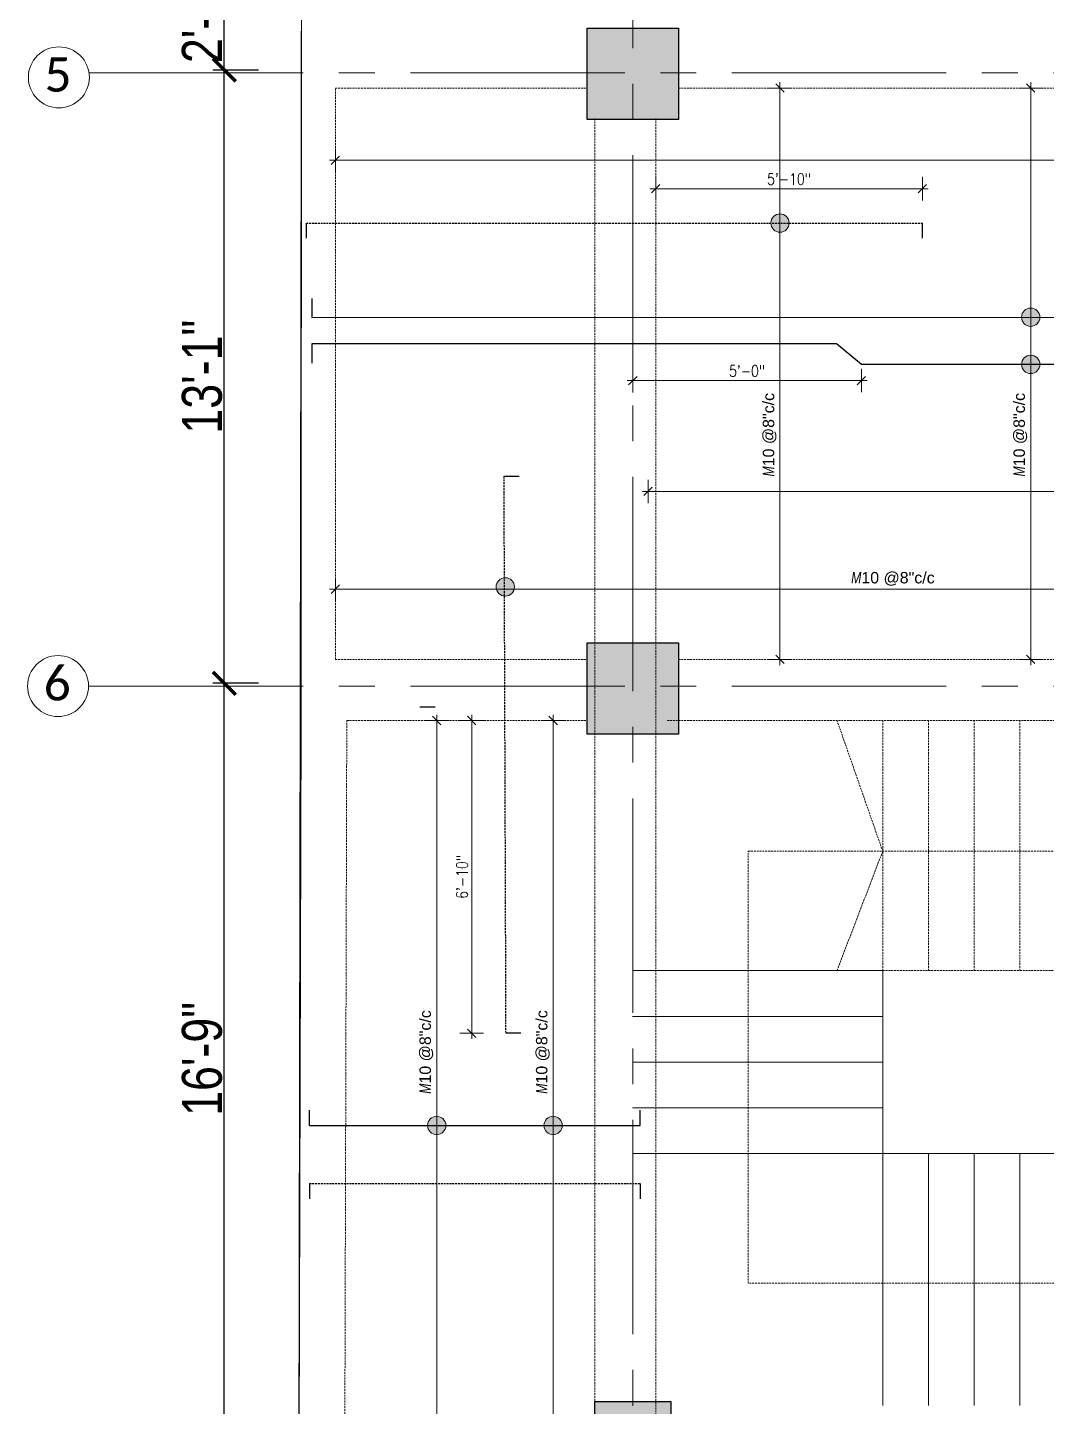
# Model space of a CAD drawing. Header units: inches. Extents: x 0 to 162649, y -36601 to -26324.
# Drawn here: x 156016.3 to 156283.7, y -27346.3 to -26984.5 of the extents above; entities that cross this region are included whole.
import ezdxf

# ---------------------------------------------------------------- set-up
doc = ezdxf.new("R2010")
doc.units = ezdxf.units.IN
doc.header["$MEASUREMENT"] = 0
doc.linetypes.add('CENTER2', pattern=[1.125, 0.75, -0.125, 0.125, -0.125])
doc.linetypes.add('DASHED', pattern=[0.75, 0.5, -0.25])
for name, color, linetype, lineweight in [('dimention', 1, 'Continuous', 13), ('hatch', 252, 'Continuous', 0), ('Line', 31, 'Continuous', 5), ('OL_AR_Center line', 253, 'CENTER2', 13), ('OL_AR_Hatch', 253, 'Continuous', 0), ('OL_AR_SYMBOL', 1, 'Continuous', 5), ('OL_AR_Text', 140, 'Continuous', 5), ('Rein', 3, 'Continuous', 30)]:
    doc.layers.add(name, color=color, linetype=linetype, lineweight=lineweight)
doc.styles.add('1-16 Annotative Text', font='calibri.ttf', dxfattribs={"height": 0.0625})
doc.styles.add('Arial', font='arial.ttf', dxfattribs={"width": 0.8})
doc.styles.add('rmtext', font='romans.shx', dxfattribs={"width": 0.8})
doc.dimstyles.new('Copy of DIM 48', dxfattribs={"dimscale": 48, "dimtxt": 0.0625, "dimasz": 0.046875, "dimexe": 0.0625, "dimexo": 0.015625, "dimgap": 0.015625, "dimtad": 3, "dimdec": 1, "dimzin": 3, "dimdsep": 46, "dimlunit": 4, "dimtxsty": 'rmtext', "dimblk": 'OBLIQUE', "dimcen": 0.09375, "dimdle": 0.03125, "dimclrd": 1, "dimclre": 1, "dimclrt": 2, "dimadec": 0, "dimazin": 0, "dimtfac": 0.75, "dimtdec": 1, "dimtix": 1, "dimtmove": 0, "dimatfit": 3, "dimfxl": 0.0625, "dimfxlon": 1, "dimfrac": 1, "dimtolj": 1, "dimtzin": 0, "dimlwd": -1, "dimlwe": 5, "dimarcsym": 0})
doc.dimstyles.new('Dim_OLA', dxfattribs={"dimscale": 1.5, "dimtxt": 7, "dimasz": 4, "dimexe": 2, "dimexo": 0.5, "dimgap": 0.3, "dimtad": 1, "dimdec": 0, "dimzin": 0, "dimdsep": 46, "dimlunit": 3, "dimtxsty": 'Arial', "dimblk": 'ARCHTICK', "dimcen": 0.05, "dimadec": 0, "dimazin": 0, "dimtfac": 1, "dimtdec": 0, "dimtix": 1, "dimtmove": 2, "dimatfit": 3, "dimldrblk": 'DOT', "dimfxl": 6, "dimfxlon": 1, "dimtolj": 1, "dimtzin": 0, "dimarcsym": 0})

# ---------------------------------------------------------------- blocks, each defined once
blk = doc.blocks.new('_Oblique')
for p, q in [((-0.49, -0.49), (0.49, 0.49)), ((0, -1.37), (0, 1.38))]:
    blk.add_line(p, q)
blk = doc.blocks.new('*D978')
at = {"layer": 'Defpoints', "color": 0, "transparency": 16777216}
for p in [(156097.04, -27020.27), (157048.81, -27019.35), (157048.81, -27021.46)]:
    blk.add_point(p, dxfattribs=at)
at = {"layer": 'dimention', "color": 1, "lineweight": 5, "transparency": 16777216}
for p, q in [((156097.04, -27019.52), (156097.04, -27016.35)), ((157048.81, -27020.71), (157048.81, -27016.35))]:
    blk.add_line(p, q, dxfattribs=at)
at = {"layer": 'dimention', "color": 1, "transparency": 16777216}
blk.add_line((156095.54, -27019.35), (157050.31, -27019.35), dxfattribs=at)
at = {"layer": 'dimention', "color": 1, "transparency": 16777216, "xscale": 2.25, "yscale": 2.25, "zscale": 2.25, "rotation": 180}
blk.add_blockref('_Oblique', (156097.04, -27019.35), dxfattribs=at)
at = {"layer": 'dimention', "color": 1, "transparency": 16777216, "xscale": 2.25, "yscale": 2.25, "zscale": 2.25}
blk.add_blockref('_Oblique', (157048.81, -27019.35), dxfattribs=at)
at = {"layer": 'dimention', "color": 2, "transparency": 16777216, "insert": (156428.17, -27016.63), "char_height": 3, "attachment_point": 5, "style": 'rmtext'}
blk.add_mtext('\\A1;{\\Fgothici|c0;M\\fArial|b0|i0|c0|p34;\\W1;10 @8"c/c}', dxfattribs=at)
blk = doc.blocks.new('*D980')
at = {"layer": 'Defpoints', "color": 0, "transparency": 16777216}
for p in [(156213.74, -27000.37), (156213.78, -27000.37), (156212.53, -27150.31)]:
    blk.add_point(p, dxfattribs=at)
at = {"layer": 'dimention', "color": 1, "transparency": 16777216}
blk.add_line((156213.74, -27151.81), (156213.74, -26998.87), dxfattribs=at)
at = {"layer": 'dimention', "color": 1, "lineweight": 5, "transparency": 16777216}
for p, q in [((156213.74, -27000.37), (156210.74, -27000.37)), ((156213.28, -27150.31), (156216.74, -27150.31))]:
    blk.add_line(p, q, dxfattribs=at)
at = {"layer": 'dimention', "color": 1, "transparency": 16777216, "xscale": 2.25, "yscale": 2.25, "zscale": 2.25}
for p, rotation in [((156213.74, -27000.37), 90), ((156213.74, -27150.31), 270)]:
    blk.add_blockref('_Oblique', p, dxfattribs=dict(at, rotation=rotation))
at = {"layer": 'dimention', "color": 2, "transparency": 16777216, "insert": (156211.02, -27091.35), "char_height": 3, "attachment_point": 5, "rotation": 90, "style": 'rmtext'}
blk.add_mtext('\\A1;{\\Fgothici|c0;M\\fArial|b0|i0|c0|p34;\\W1;10 @8"c/c}', dxfattribs=at)
blk = doc.blocks.new('*D1070')
at = {"layer": 'Defpoints', "color": 0, "transparency": 16777216}
for p in [(156251.11, -27026.81), (156181.11, -27035.81), (156251.11, -27035.81)]:
    blk.add_point(p, dxfattribs=at)
at = {"layer": 'dimention', "color": 1, "lineweight": 5, "transparency": 16777216}
for p, q in [((156181.11, -27029.81), (156181.11, -27023.81)), ((156251.11, -27029.81), (156251.11, -27023.81))]:
    blk.add_line(p, q, dxfattribs=at)
at = {"layer": 'dimention', "color": 1, "transparency": 16777216}
blk.add_line((156179.61, -27026.81), (156252.61, -27026.81), dxfattribs=at)
at = {"layer": 'dimention', "color": 1, "transparency": 16777216, "xscale": 2.25, "yscale": 2.25, "zscale": 2.25, "rotation": 180}
blk.add_blockref('_Oblique', (156181.11, -27026.81), dxfattribs=at)
at = {"layer": 'dimention', "color": 1, "transparency": 16777216, "xscale": 2.25, "yscale": 2.25, "zscale": 2.25}
blk.add_blockref('_Oblique', (156251.11, -27026.81), dxfattribs=at)
at = {"layer": 'dimention', "color": 2, "transparency": 16777216, "insert": (156216.11, -27024.28), "char_height": 3, "attachment_point": 5, "style": 'rmtext'}
blk.add_mtext('\\A1;5\'-10"', dxfattribs=at)
blk = doc.blocks.new('*D1000')
at = {"layer": 'Defpoints', "color": 0, "transparency": 16777216}
for p in [(156097.04, -27131.28), (156309.7, -27131.89), (156309.7, -27131.89)]:
    blk.add_point(p, dxfattribs=at)
at = {"layer": 'dimention', "color": 1, "lineweight": 5, "transparency": 16777216}
for p, q in [((156309.7, -27131.89), (156309.7, -27128.89)), ((156097.04, -27131.89), (156097.04, -27134.89))]:
    blk.add_line(p, q, dxfattribs=at)
at = {"layer": 'dimention', "color": 1, "transparency": 16777216}
blk.add_line((156095.54, -27131.89), (156311.2, -27131.89), dxfattribs=at)
at = {"layer": 'dimention', "color": 1, "transparency": 16777216, "xscale": 2.25, "yscale": 2.25, "zscale": 2.25, "rotation": 180}
blk.add_blockref('_Oblique', (156097.04, -27131.89), dxfattribs=at)
at = {"layer": 'dimention', "color": 1, "transparency": 16777216, "xscale": 2.25, "yscale": 2.25, "zscale": 2.25}
blk.add_blockref('_Oblique', (156309.7, -27131.89), dxfattribs=at)
at = {"layer": 'dimention', "color": 2, "transparency": 16777216, "insert": (156243.38, -27129.17), "char_height": 3, "attachment_point": 5, "style": 'rmtext'}
blk.add_mtext('\\A1;{\\Fgothici|c0;M\\fArial|b0|i0|c0|p34;\\W1;10 @8"c/c}', dxfattribs=at)
blk = doc.blocks.new('*D1014')
at = {"layer": 'Defpoints', "color": 0, "transparency": 16777216}
for p in [(156123.64, -27166.34), (156123.68, -27166.34), (156120.1, -27438.34)]:
    blk.add_point(p, dxfattribs=at)
at = {"layer": 'dimention', "color": 1, "transparency": 16777216}
blk.add_line((156123.64, -27439.84), (156123.64, -27164.84), dxfattribs=at)
at = {"layer": 'dimention', "color": 1, "lineweight": 5, "transparency": 16777216}
for p, q in [((156123.64, -27166.34), (156120.64, -27166.34)), ((156120.85, -27438.34), (156126.64, -27438.34))]:
    blk.add_line(p, q, dxfattribs=at)
at = {"layer": 'dimention', "color": 1, "transparency": 16777216, "xscale": 2.25, "yscale": 2.25, "zscale": 2.25}
for p, rotation in [((156123.64, -27166.34), 90), ((156123.64, -27438.34), 270)]:
    blk.add_blockref('_Oblique', p, dxfattribs=dict(at, rotation=rotation))
at = {"layer": 'dimention', "color": 2, "transparency": 16777216, "insert": (156120.92, -27253.33), "char_height": 3, "attachment_point": 5, "rotation": 90, "style": 'rmtext'}
blk.add_mtext('\\A1;{\\Fgothici|c0;M\\fArial|b0|i0|c0|p34;\\W1;10 @8"c/c}', dxfattribs=at)
blk = doc.blocks.new('*D1015')
at = {"layer": 'Defpoints', "color": 0, "transparency": 16777216}
for p in [(156154.2, -27166.34), (156154.24, -27166.34), (156150.66, -27438.34)]:
    blk.add_point(p, dxfattribs=at)
at = {"layer": 'dimention', "color": 1, "transparency": 16777216}
blk.add_line((156154.2, -27439.84), (156154.2, -27164.84), dxfattribs=at)
at = {"layer": 'dimention', "color": 1, "lineweight": 5, "transparency": 16777216}
for p, q in [((156154.2, -27166.34), (156151.2, -27166.34)), ((156151.41, -27438.34), (156157.2, -27438.34))]:
    blk.add_line(p, q, dxfattribs=at)
at = {"layer": 'dimention', "color": 1, "transparency": 16777216, "xscale": 2.25, "yscale": 2.25, "zscale": 2.25}
for p, rotation in [((156154.2, -27166.34), 90), ((156154.2, -27438.34), 270)]:
    blk.add_blockref('_Oblique', p, dxfattribs=dict(at, rotation=rotation))
at = {"layer": 'dimention', "color": 2, "transparency": 16777216, "insert": (156151.49, -27253.33), "char_height": 3, "attachment_point": 5, "rotation": 90, "style": 'rmtext'}
blk.add_mtext('\\A1;{\\Fgothici|c0;M\\fArial|b0|i0|c0|p34;\\W1;10 @8"c/c}', dxfattribs=at)
blk = doc.blocks.new('*D1016')
at = {"layer": 'Defpoints', "color": 0, "transparency": 16777216}
for p in [(156279.54, -27000.37), (156279.58, -27000.37), (156278.33, -27150.31)]:
    blk.add_point(p, dxfattribs=at)
at = {"layer": 'dimention', "color": 1, "transparency": 16777216}
blk.add_line((156279.54, -27151.81), (156279.54, -26998.87), dxfattribs=at)
at = {"layer": 'dimention', "color": 1, "lineweight": 5, "transparency": 16777216}
for p, q in [((156279.54, -27000.37), (156276.54, -27000.37)), ((156279.08, -27150.31), (156282.54, -27150.31))]:
    blk.add_line(p, q, dxfattribs=at)
at = {"layer": 'dimention', "color": 1, "transparency": 16777216, "xscale": 2.25, "yscale": 2.25, "zscale": 2.25}
for p, rotation in [((156279.54, -27000.37), 90), ((156279.54, -27150.31), 270)]:
    blk.add_blockref('_Oblique', p, dxfattribs=dict(at, rotation=rotation))
at = {"layer": 'dimention', "color": 2, "transparency": 16777216, "insert": (156276.82, -27091.35), "char_height": 3, "attachment_point": 5, "rotation": 90, "style": 'rmtext'}
blk.add_mtext('\\A1;{\\Fgothici|c0;M\\fArial|b0|i0|c0|p34;\\W1;10 @8"c/c}', dxfattribs=at)
blk = doc.blocks.new('*D1024')
at = {"layer": 'Defpoints', "color": 0, "transparency": 16777216}
for p in [(156179.11, -27105.09), (156976.74, -27106.23), (156976.74, -27106.23)]:
    blk.add_point(p, dxfattribs=at)
at = {"layer": 'dimention', "color": 1, "lineweight": 5, "transparency": 16777216}
for p, q in [((156976.74, -27106.23), (156976.74, -27103.23)), ((156179.11, -27105.84), (156179.11, -27109.23))]:
    blk.add_line(p, q, dxfattribs=at)
at = {"layer": 'dimention', "color": 1, "transparency": 16777216}
blk.add_line((156177.61, -27106.23), (156978.24, -27106.23), dxfattribs=at)
at = {"layer": 'dimention', "color": 1, "transparency": 16777216, "xscale": 2.25, "yscale": 2.25, "zscale": 2.25, "rotation": 180}
blk.add_blockref('_Oblique', (156179.11, -27106.23), dxfattribs=at)
at = {"layer": 'dimention', "color": 1, "transparency": 16777216, "xscale": 2.25, "yscale": 2.25, "zscale": 2.25}
blk.add_blockref('_Oblique', (156976.74, -27106.23), dxfattribs=at)
at = {"layer": 'dimention', "color": 2, "transparency": 16777216, "insert": (156843.01, -27103.51), "char_height": 3, "attachment_point": 5, "style": 'rmtext'}
blk.add_mtext('\\A1;{\\Fgothici|c0;\\W0.75;M\\A1;\\fArial|b0|i0|c0|p34;\\W1;10 @8"c/c}', dxfattribs=at)
blk = doc.blocks.new('*D1167')
at = {"layer": 'Defpoints', "color": 0, "transparency": 16777216}
for p in [(156175.11, -27067.48), (156235.11, -27072.9), (156235.11, -27077.14)]:
    blk.add_point(p, dxfattribs=at)
at = {"layer": 'dimention', "color": 1, "lineweight": 5, "transparency": 16777216}
for p, q in [((156175.11, -27074.14), (156175.11, -27080.14)), ((156235.11, -27074.14), (156235.11, -27080.14))]:
    blk.add_line(p, q, dxfattribs=at)
at = {"layer": 'dimention', "color": 1, "transparency": 16777216}
blk.add_line((156173.61, -27077.14), (156236.61, -27077.14), dxfattribs=at)
at = {"layer": 'dimention', "color": 1, "transparency": 16777216, "xscale": 2.25, "yscale": 2.25, "zscale": 2.25, "rotation": 180}
blk.add_blockref('_Oblique', (156175.11, -27077.14), dxfattribs=at)
at = {"layer": 'dimention', "color": 1, "transparency": 16777216, "xscale": 2.25, "yscale": 2.25, "zscale": 2.25}
blk.add_blockref('_Oblique', (156235.11, -27077.14), dxfattribs=at)
at = {"layer": 'dimention', "color": 2, "transparency": 16777216, "insert": (156205.11, -27074.61), "char_height": 3, "attachment_point": 5, "style": 'rmtext'}
blk.add_mtext('\\A1;5\'-0"', dxfattribs=at)
blk = doc.blocks.new('*D1208')
at = {"layer": 'Defpoints', "color": 0, "transparency": 16777216}
for p in [(156132.83, -27166.34), (156141.46, -27166.34), (156141.74, -27248.42)]:
    blk.add_point(p, dxfattribs=at)
at = {"layer": 'dimention', "color": 1, "transparency": 16777216}
blk.add_line((156132.83, -27249.92), (156132.83, -27164.84), dxfattribs=at)
at = {"layer": 'dimention', "color": 1, "lineweight": 5, "transparency": 16777216}
for p, q in [((156135.83, -27166.34), (156129.83, -27166.34)), ((156135.83, -27248.42), (156129.83, -27248.42))]:
    blk.add_line(p, q, dxfattribs=at)
at = {"layer": 'dimention', "color": 1, "transparency": 16777216, "xscale": 2.25, "yscale": 2.25, "zscale": 2.25}
for p, rotation in [((156132.83, -27166.34), 90), ((156132.83, -27248.42), 270)]:
    blk.add_blockref('_Oblique', p, dxfattribs=dict(at, rotation=rotation))
at = {"layer": 'dimention', "color": 2, "transparency": 16777216, "insert": (156130.3, -27207.38), "char_height": 3, "attachment_point": 5, "rotation": 90, "style": 'rmtext'}
blk.add_mtext('\\A1;6\'-10"', dxfattribs=at)
blk = doc.blocks.new('_ArchTick')
at = {"color": 0, "linetype": 'ByBlock', "const_width": 0.15}
blk.add_lwpolyline([(-0.5, -0.5), (0.5, 0.5)], dxfattribs=at)
blk = doc.blocks.new('*D1419')
at = {"layer": 'Defpoints', "color": 0, "transparency": 16777216}
for p in [(156415.11, -26368.53), (156175.11, -26983.65), (156415.11, -26985.65)]:
    blk.add_point(p, dxfattribs=at)
at = {"layer": 'OL_AR_Text', "color": 0, "lineweight": -2, "transparency": 16777216}
for p, q in [((156175.11, -26377.53), (156175.11, -26365.53)), ((156415.11, -26377.53), (156415.11, -26365.53)), ((156175.11, -26368.53), (156415.11, -26368.53))]:
    blk.add_line(p, q, dxfattribs=at)
at = {"layer": 'OL_AR_Text', "color": 0, "lineweight": -2, "transparency": 16777216, "xscale": 6, "yscale": 6, "zscale": 6, "rotation": 180}
blk.add_blockref('_ArchTick', (156175.11, -26368.53), dxfattribs=at)
at = {"layer": 'OL_AR_Text', "color": 0, "lineweight": -2, "transparency": 16777216, "xscale": 6, "yscale": 6, "zscale": 6}
blk.add_blockref('_ArchTick', (156415.11, -26368.53), dxfattribs=at)
at = {"layer": 'OL_AR_Text', "color": 0, "transparency": 16777216, "insert": (156295.11, -26362.72), "char_height": 10.5, "attachment_point": 5, "style": 'Arial'}
blk.add_mtext('\\A1;19\'-8"', dxfattribs=at)
blk = doc.blocks.new('_Dot')
at = {"color": 0, "linetype": 'ByBlock', "lineweight": -2}
blk.add_line((-0.5, 0), (-1, 0), dxfattribs=at)
at = {"color": 0, "linetype": 'ByBlock', "const_width": 0.5}
blk.add_lwpolyline([(-0.25, 0, 1), (0.25, 0, 1)], format="xyb", close=True, dxfattribs=at)
blk = doc.blocks.new('*D1422')
at = {"layer": 'Defpoints', "color": 0, "transparency": 16777216}
for p in [(156067.89, -27156.59), (156087.81, -27156.59), (156087.47, -27353.68)]:
    blk.add_point(p, dxfattribs=at)
at = {"layer": 'OL_AR_Text', "color": 0, "lineweight": -2, "transparency": 16777216}
for p, q in [((156076.89, -27156.59), (156064.89, -27156.59)), ((156067.89, -27353.68), (156067.89, -27156.59)), ((156076.89, -27353.68), (156064.89, -27353.68))]:
    blk.add_line(p, q, dxfattribs=at)
at = {"layer": 'OL_AR_Text', "color": 0, "lineweight": -2, "transparency": 16777216, "xscale": 6, "yscale": 6, "zscale": 6}
for p, rotation in [((156067.89, -27156.59), 90), ((156067.89, -27353.68), 270)]:
    blk.add_blockref('_ArchTick', p, dxfattribs=dict(at, rotation=rotation))
at = {"layer": 'OL_AR_Text', "color": 0, "transparency": 16777216, "insert": (156062.08, -27255.14), "char_height": 10.5, "attachment_point": 5, "rotation": 90, "style": 'Arial'}
blk.add_mtext('\\A1;16\'-9"', dxfattribs=at)
blk = doc.blocks.new('*D1423')
at = {"layer": 'Defpoints', "color": 0, "transparency": 16777216}
for p in [(156067.89, -26995.65), (156088.08, -26995.65), (156087.81, -27156.59)]:
    blk.add_point(p, dxfattribs=at)
at = {"layer": 'OL_AR_Text', "color": 0, "lineweight": -2, "transparency": 16777216}
for p, q in [((156076.89, -26995.65), (156064.89, -26995.65)), ((156067.89, -27156.59), (156067.89, -26995.65)), ((156076.89, -27156.59), (156064.89, -27156.59))]:
    blk.add_line(p, q, dxfattribs=at)
at = {"layer": 'OL_AR_Text', "color": 0, "lineweight": -2, "transparency": 16777216, "xscale": 6, "yscale": 6, "zscale": 6}
for p, rotation in [((156067.89, -26995.65), 90), ((156067.89, -27156.59), 270)]:
    blk.add_blockref('_ArchTick', p, dxfattribs=dict(at, rotation=rotation))
at = {"layer": 'OL_AR_Text', "color": 0, "transparency": 16777216, "insert": (156062.08, -27076.12), "char_height": 10.5, "attachment_point": 5, "rotation": 90, "style": 'Arial'}
blk.add_mtext('\\A1;13\'-1"', dxfattribs=at)
blk = doc.blocks.new('*D1424')
at = {"layer": 'Defpoints', "color": 0, "transparency": 16777216}
for p in [(156067.89, -26968.65), (156088.13, -26968.65), (156163.11, -26995.65)]:
    blk.add_point(p, dxfattribs=at)
at = {"layer": 'OL_AR_Text', "color": 0, "lineweight": -2, "transparency": 16777216}
for p, q in [((156076.89, -26968.65), (156064.89, -26968.65)), ((156067.89, -26995.65), (156067.89, -26968.65)), ((156076.89, -26995.65), (156064.89, -26995.65))]:
    blk.add_line(p, q, dxfattribs=at)
at = {"layer": 'OL_AR_Text', "color": 0, "lineweight": -2, "transparency": 16777216, "xscale": 6, "yscale": 6, "zscale": 6}
for p, rotation in [((156067.89, -26968.65), 90), ((156067.89, -26995.65), 270)]:
    blk.add_blockref('_ArchTick', p, dxfattribs=dict(at, rotation=rotation))
at = {"layer": 'OL_AR_Text', "color": 0, "transparency": 16777216, "insert": (156062.08, -26982.15), "char_height": 10.5, "attachment_point": 5, "rotation": 90, "style": 'Arial'}
blk.add_mtext('\\A1;2\'-3"', dxfattribs=at)

msp = doc.modelspace()

# ---------------------------------------------------------------- hatches: boundary and pattern name
at = {"layer": 'dimention'}
h = msp.add_hatch(color=256, dxfattribs=at)
h.dxf.hatch_style = 1
h.paths.add_polyline_path([(156213.74, -27033.4, 0.414214), (156211.33, -27035.81, 0.414214), (156213.74, -27038.23)])
h.paths.add_polyline_path([(156216.16, -27035.81, 0.414214), (156213.74, -27033.4), (156213.74, -27038.23, 0.414214)])
h = msp.add_hatch(color=256, dxfattribs=at)
h.dxf.hatch_style = 1
h.paths.add_polyline_path([(156279.54, -27058.09, 0.414214), (156277.13, -27060.51, 0.414214), (156279.54, -27062.92)])
h.paths.add_polyline_path([(156281.96, -27060.51, 0.414214), (156279.54, -27058.09), (156279.54, -27062.92, 0.414214)])
h = msp.add_hatch(color=256, dxfattribs=at)
h.dxf.hatch_style = 1
h.paths.add_polyline_path([(156279.54, -27070.49, 0.414214), (156277.13, -27072.9, 0.414214), (156279.54, -27075.32)])
h.paths.add_polyline_path([(156281.96, -27072.9, 0.414214), (156279.54, -27070.49), (156279.54, -27075.32, 0.414214)])
h = msp.add_hatch(color=256, dxfattribs=at)
h.dxf.hatch_style = 1
h.paths.add_polyline_path([(156141.65, -27128.87, 0.414214), (156139.23, -27131.28, 0.414214), (156141.65, -27133.69)])
h.paths.add_polyline_path([(156144.06, -27131.28, 0.414214), (156141.65, -27128.87), (156141.65, -27133.69, 0.414214)])
h = msp.add_hatch(color=256, dxfattribs=at)
h.dxf.hatch_style = 1
h.paths.add_polyline_path([(156123.64, -27270.21, 0.414214), (156121.23, -27272.62, 0.414214), (156123.64, -27275.03)])
h.paths.add_polyline_path([(156126.06, -27272.62, 0.414214), (156123.64, -27270.21), (156123.64, -27275.03, 0.414214)])
h = msp.add_hatch(color=256, dxfattribs=at)
h.dxf.hatch_style = 1
h.paths.add_polyline_path([(156154.2, -27270.21, 0.414214), (156151.79, -27272.62, 0.414214), (156154.2, -27275.03)])
h.paths.add_polyline_path([(156156.62, -27272.62, 0.414214), (156154.2, -27270.21), (156154.2, -27275.03, 0.414214)])
at = {"layer": 'hatch'}
h = msp.add_hatch(color=256, dxfattribs=at)
h.dxf.hatch_style = 1
h.paths.add_polyline_path([(156187.11, -26984.66), (156187.11, -27008.66), (156163.11, -27008.66), (156163.11, -26984.66)])
h = msp.add_hatch(color=256, dxfattribs=at)
h.dxf.hatch_style = 1
h.paths.add_polyline_path([(156187.11, -27145.94), (156187.11, -27169.94), (156163.11, -27169.94), (156163.11, -27145.94)])
h = msp.add_hatch(color=256, dxfattribs=at)
h.dxf.hatch_style = 1
h.paths.add_polyline_path([(156185.11, -27345.03), (156185.11, -27365.03), (156165.11, -27365.03), (156165.11, -27345.03)])

# ---------------------------------------------------------------- linework, layer by layer
for points in [[(156187.11, -26984.66), (156187.11, -27008.66), (156163.11, -27008.66), (156163.11, -26984.66), (156187.11, -26984.66)], [(156187.11, -27145.94), (156187.11, -27169.94), (156163.11, -27169.94), (156163.11, -27145.94), (156187.11, -27145.94)], [(156185.11, -27345.03), (156185.11, -27365.03), (156165.11, -27365.03), (156165.11, -27345.03), (156185.11, -27345.03)]]:
    msp.add_lwpolyline(points)
at = {"layer": 'dimention'}
msp.add_line((156087.29, -27439.12), (156088.04, -27166.31), dxfattribs=at)
for centre, radius in [((156024.47, -26997.58), 8), ((156213.74, -27035.81), 2.41), ((156279.54, -27060.51), 2.41), ((156279.54, -27072.9), 2.41), ((156141.65, -27131.28), 2.41), ((156024.26, -27157.31), 8), ((156123.64, -27272.62), 2.41), ((156154.2, -27272.62), 2.41)]:
    msp.add_circle(centre, radius, dxfattribs=at)
at = {"layer": 'Line'}
msp.add_lwpolyline([(156086.94, -27659.53), (156088.16, -26960.37), (156630.81, -26960.37), (156630.81, -26397.37), (156844.87, -26397.37), (156861.58, -26603.1), (156878.26, -26602.06), (156886.82, -26833.05), (156881.52, -26987.37), (157037.81, -26987.37), (157037.64, -27364.26), (156754.74, -27364.12), (156744.79, -27645.43)], close=True, dxfattribs=at)
at = {"layer": 'OL_AR_Center line', "ltscale": 75}
for p, q in [((156175.11, -26343.02), (156175.11, -27705.5)), ((156032.37, -26996.37), (157207.7, -26996.37)), ((156032.37, -27157.31), (157207.7, -27157.31))]:
    msp.add_line(p, q, dxfattribs=at)
at = {"layer": 'OL_AR_Hatch'}
for p, q in [((156175.03, -27231.99), (156240.7, -27231.99)), ((156240.7, -27231.99), (156240.7, -27346.12)), ((156175.03, -27243.99), (156240.7, -27243.99)), ((156175.03, -27255.99), (156240.7, -27255.99)), ((156175.03, -27267.99), (156240.7, -27267.99)), ((156175.03, -27279.99), (156300.7, -27279.99)), ((156252.7, -27279.99), (156252.7, -27346.12)), ((156264.7, -27279.99), (156264.7, -27346.12)), ((156276.7, -27279.99), (156276.7, -27346.12))]:
    msp.add_line(p, q, dxfattribs=at)
msp.add_lwpolyline([(156750.35, -27488.12), (156744.79, -27645.43), (156086.94, -27659.53), (156087.32, -27439.12), (156087.32, -27439.12), (156087.32, -27439.12), (156087.32, -27439.12), (156088.04, -27166.31), (156088.04, -27166.31), (156088.16, -26960.37), (156630.81, -26960.37)], dxfattribs=at)
at = {"layer": 'OL_AR_SYMBOL', "linetype": 'DASHED'}
for p, q in [((156097.04, -27150.31), (156097.04, -27000.37)), ((156097.04, -27150.31), (156163.11, -27150.31)), ((156187.11, -27150.31), (156646.62, -27150.31)), ((156099.29, -27438.28), (156100.04, -27166.34)), ((156100.04, -27166.34), (156163.11, -27166.34)), ((156184.11, -27166.31), (156648.78, -27166.31)), ((156240.7, -27166.31), (156240.7, -27231.99)), ((156252.7, -27166.31), (156252.7, -27231.99)), ((156264.7, -27166.31), (156264.7, -27231.99)), ((156276.7, -27166.31), (156276.7, -27231.99)), ((156240.7, -27231.99), (156300.7, -27231.99))]:
    msp.add_line(p, q, dxfattribs=at)
for points in [[(156097.04, -27000.37), (156163.11, -27000.37)], [(156187.11, -27000.37), (156405.11, -27000.37)], [(156165.11, -27008.37), (156165.11, -27439.12)], [(156181.11, -27008.37), (156181.11, -27439.12)], [(156228.7, -27166.31), (156240.7, -27200.65), (156228.7, -27231.99)], [(156300.7, -27314.03), (156205.37, -27314.03), (156205.37, -27200.65), (156300.7, -27200.65)]]:
    msp.add_lwpolyline(points, dxfattribs=at)
at = {"layer": 'Rein', "linetype": 'DASHED'}
for p, q in [((156089.44, -27035.81), (156251.11, -27035.81)), ((156141.24, -27102.31), (156141.74, -27248.42)), ((156090.24, -27287.88), (156177.04, -27287.88))]:
    msp.add_line(p, q, dxfattribs=at)
at = {"layer": 'Rein'}
for p, q in [((156089.44, -27039.81), (156089.44, -27035.81)), ((156251.11, -27039.81), (156251.11, -27035.81)), ((156145.24, -27102.31), (156141.24, -27102.31)), ((156123.24, -27162.85), (156119.24, -27162.85)), ((156145.74, -27248.42), (156141.74, -27248.42)), ((156090.24, -27272.62), (156090.24, -27268.62)), ((156177.04, -27272.62), (156177.04, -27268.62)), ((156090.24, -27272.62), (156177.04, -27272.62)), ((156090.24, -27287.88), (156090.24, -27291.88)), ((156177.04, -27287.88), (156177.04, -27291.88))]:
    msp.add_line(p, q, dxfattribs=at)
for points in [[(156090.85, -27055.57), (156090.85, -27060.55), (156355.11, -27060.49), (156361.94, -27055.01), (156495.11, -27055.07), (156495.11, -27060.66)], [(156421.2, -27067.79), (156421.2, -27072.9), (156235.11, -27072.9), (156228.57, -27067.48), (156090.85, -27067.48), (156090.85, -27072.6)]]:
    msp.add_lwpolyline(points, dxfattribs=at)

# ---------------------------------------------------------------- texts
at = {"layer": 'dimention', "style": '1-16 Annotative Text'}
for s, p in [('5', (156020.75, -27001.39)), ('6', (156020.54, -27161.13))]:
    msp.add_text(s, height=9, rotation=1, dxfattribs=at).set_placement(p)

# ---------------------------------------------------------------- dimensions: what is measured, and where the dimension line sits
at = {"layer": 'dimention'}
for base, p1, p2, picture, middle in [((156213.74, -27000.37), (156212.53, -27150.31), (156213.78, -27000.37), '*D980', (156213.74, -27091.35)), ((156279.54, -27000.37), (156278.33, -27150.31), (156279.58, -27000.37), '*D1016', (156279.54, -27091.35)), ((156123.64, -27166.34), (156120.1, -27438.34), (156123.68, -27166.34), '*D1014', (156123.64, -27253.33)), ((156154.2, -27166.34), (156150.66, -27438.34), (156154.24, -27166.34), '*D1015', (156154.2, -27253.33))]:
    dim = msp.add_linear_dim(base=base, p1=p1, p2=p2, angle=90, text='{\\Fgothici|c0;M\\fArial|b0|i0|c0|p34;\\W1;10 @8"c/c}', dimstyle='Copy of DIM 48', dxfattribs=at)
    dim.commit()
    dim.dimension.update_dxf_attribs({"geometry": picture, "text_midpoint": middle, "dimtype": 160})
for base, p1, p2, text, picture, middle in [((157048.81, -27019.35), (156097.04, -27020.27), (157048.81, -27021.46), '{\\Fgothici|c0;M\\fArial|b0|i0|c0|p34;\\W1;10 @8"c/c}', '*D978', (156428.17, -27019.35)), ((156976.74, -27106.23), (156179.11, -27105.09), (156976.74, -27106.23), '{\\Fgothici|c0;\\W0.75;M\\A1;\\fArial|b0|i0|c0|p34;\\W1;10 @8"c/c}', '*D1024', (156843.01, -27106.23)), ((156309.7, -27131.89), (156097.04, -27131.28), (156309.7, -27131.89), '{\\Fgothici|c0;M\\fArial|b0|i0|c0|p34;\\W1;10 @8"c/c}', '*D1000', (156243.38, -27131.89))]:
    dim = msp.add_linear_dim(base=base, p1=p1, p2=p2, text=text, dimstyle='Copy of DIM 48', dxfattribs=at)
    dim.commit()
    dim.dimension.update_dxf_attribs({"geometry": picture, "text_midpoint": middle, "dimtype": 160})
for base, p1, p2, picture, middle in [((156251.11, -27026.81), (156181.11, -27035.81), (156251.11, -27035.81), '*D1070', (156216.11, -27024.28)), ((156235.11, -27077.14), (156175.11, -27067.48), (156235.11, -27072.9), '*D1167', (156205.11, -27074.61))]:
    dim = msp.add_linear_dim(base=base, p1=p1, p2=p2, dimstyle='Copy of DIM 48', dxfattribs=at)
    dim.commit()
    dim.dimension.update_dxf_attribs({"geometry": picture, "text_midpoint": middle})
dim = msp.add_linear_dim(base=(156132.83, -27166.34), p1=(156141.74, -27248.42), p2=(156141.46, -27166.34), angle=90, dimstyle='Copy of DIM 48', dxfattribs=at)
dim.commit()
dim.dimension.update_dxf_attribs({"geometry": '*D1208', "text_midpoint": (156130.3, -27207.38)})
at = {"layer": 'OL_AR_Text'}
dim = msp.add_linear_dim(base=(156415.11, -26368.53), p1=(156175.11, -26983.65), p2=(156415.11, -26985.65), text='19\'-8"', dimstyle='Dim_OLA', dxfattribs=at)
dim.commit()
dim.dimension.update_dxf_attribs({"geometry": '*D1419', "text_midpoint": (156295.11, -26362.72)})
dim = msp.add_linear_dim(base=(156067.89, -26968.65), p1=(156163.11, -26995.65), p2=(156088.13, -26968.65), angle=90, dimstyle='Dim_OLA', dxfattribs=at)
dim.commit()
dim.dimension.update_dxf_attribs({"geometry": '*D1424', "text_midpoint": (156062.08, -26982.15)})
for base, p1, p2, text, picture, middle in [((156067.89, -26995.65), (156087.81, -27156.59), (156088.08, -26995.65), '13\'-1"', '*D1423', (156062.08, -27076.12)), ((156067.89, -27156.59), (156087.47, -27353.68), (156087.81, -27156.59), '16\'-9"', '*D1422', (156062.08, -27255.14))]:
    dim = msp.add_linear_dim(base=base, p1=p1, p2=p2, angle=90, text=text, dimstyle='Dim_OLA', dxfattribs=at)
    dim.commit()
    dim.dimension.update_dxf_attribs({"geometry": picture, "text_midpoint": middle})

doc.saveas('drawing.dxf')
